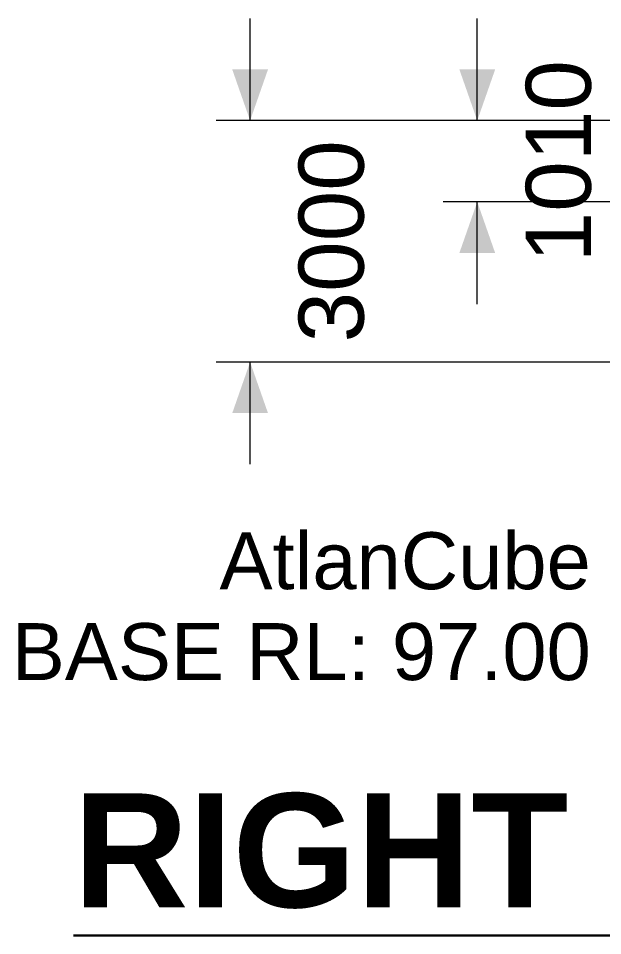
# Model space of a CAD drawing. Header units: millimetres. Extents: x 282 to 167718, y 282 to 525318.
# Drawn here: x 73560 to 80820, y 61056 to 72452 of the extents above; entities that cross this region are included whole.
import ezdxf
from ezdxf.enums import TextEntityAlignment as Align

# ---------------------------------------------------------------- set-up
doc = ezdxf.new("R2010")
doc.units = ezdxf.units.MM
doc.layers.add('ANNOTATIONS', color=7, linetype='Continuous')
doc.layers.add('DIMENSIONS', color=7, linetype='Continuous')
doc.styles.add('ARIAL', font='arial.ttf')
doc.styles.add('ARIAL_BOLD', font='arialbd.ttf')

msp = doc.modelspace()

# ---------------------------------------------------------------- linework, layer by layer
at = {"layer": 'ANNOTATIONS', "lineweight": 30}
msp.add_line((74246.1, 61055.6), (97846.1, 61055.6), dxfattribs=at)
at = {"layer": 'DIMENSIONS', "lineweight": 18}
for p, q in [((76440, 71181.7), (76440, 72451.7)), ((79262.2, 71181.7), (79262.2, 72451.7)), ((84201.1, 71181.7), (76016.7, 71181.7)), ((84201.1, 71181.7), (78838.9, 71181.7)), ((84201.1, 70171.7), (78838.9, 70171.7)), ((79262.2, 68901.7), (79262.2, 70171.7)), ((84201.1, 68181.7), (76016.7, 68181.7)), ((76440, 66911.7), (76440, 68181.7))]:
    msp.add_line(p, q, dxfattribs=at)
at = {"layer": 'DIMENSIONS'}
for points in [[(76440, 71181.7), (76662.3, 71816.7), (76217.8, 71816.7)], [(79262.2, 71181.7), (79484.5, 71816.7), (79040, 71816.7)], [(79262.2, 70171.7), (79040, 69536.7), (79484.5, 69536.7)], [(76440, 68181.7), (76217.8, 67546.7), (76662.3, 67546.7)]]:
    msp.add_solid(points, dxfattribs=at)

# ---------------------------------------------------------------- texts
at = {"layer": 'ANNOTATIONS', "style": 'ARIAL'}
for s, height, p in [('AtlanCube', 707.25, (80673.3, 65359.4)), ('BASE RL: 97.00', 707.249, (80673.3, 64230.6))]:
    msp.add_text(s, height=height, dxfattribs=at).set_placement(p, align=Align.RIGHT)
at = {"layer": 'ANNOTATIONS', "style": 'ARIAL_BOLD'}
msp.add_text('RIGHT ELEVATION VIEW', height=1414.498, dxfattribs=at).set_placement((86046.1, 61408.3), align=Align.CENTER)
at = {"layer": 'DIMENSIONS', "style": 'ARIAL'}
for s, p in [('1010', (80673.3, 70676.7)), ('3000', (77851.1, 69681.7))]:
    msp.add_text(s, height=808.28, rotation=90, dxfattribs=at).set_placement(p, align=Align.CENTER)

doc.saveas('drawing.dxf')
